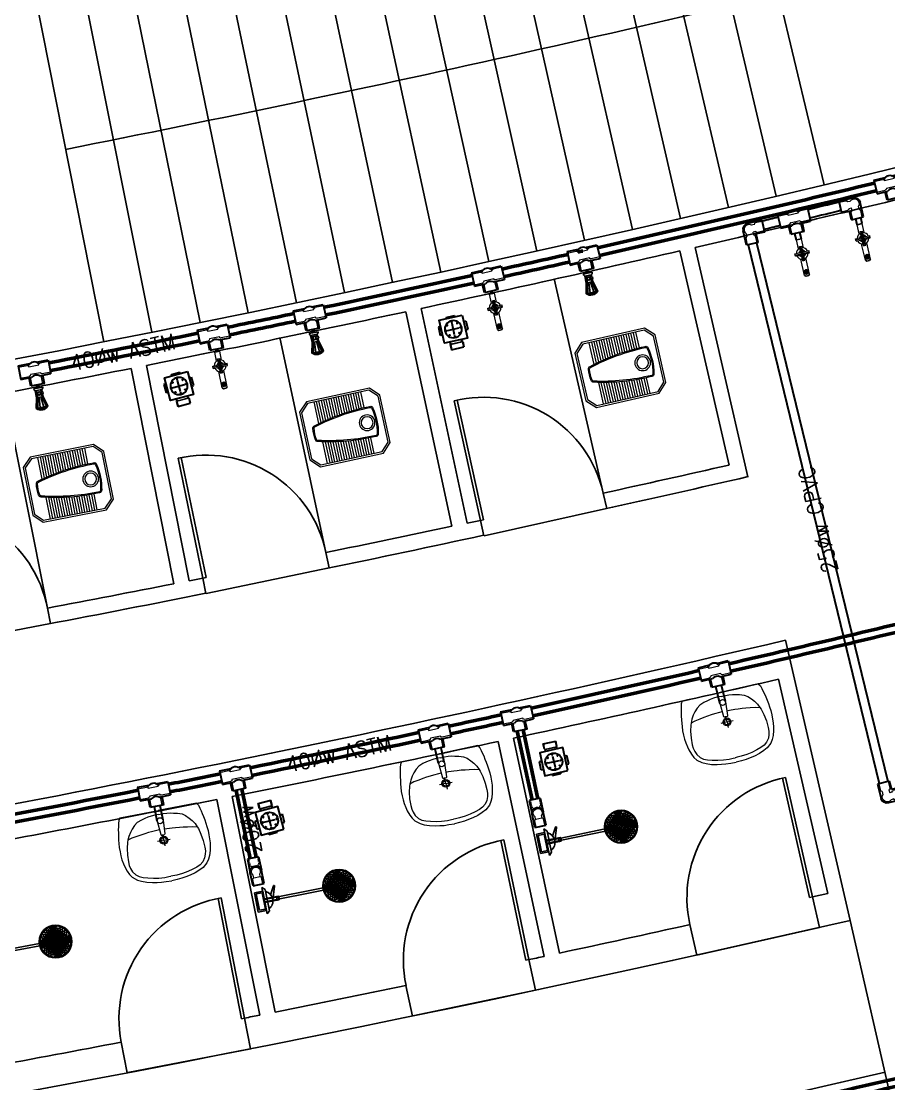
# Model space of a CAD drawing. Header units: metres. Extents: x 159409 to 239023, y 50504 to 95165.
# Drawn here: x 178091 to 178643, y 78601 to 79278 of the extents above; entities that cross this region are included whole.
import ezdxf

# ---------------------------------------------------------------- set-up
doc = ezdxf.new("R2010")
doc.units = ezdxf.units.M
doc.header["$MEASUREMENT"] = 0
doc.linetypes.add('CONTINU', pattern=[0])
doc.linetypes.add('DASHED', pattern=[0.1875, 0.125, -0.0625])
for name, color, linetype, lineweight in [('cad-block.com', 7, 'Continuous', 5), ('RJ- ANGLEValve', 1, 'Continuous', 25), ('RJ- D - TEXT', 7, 'Continuous', 20), ('RJ- DRA- FLOOR TRAP', 8, 'Continuous', 30), ('RJ- DRA-WASTE PIPE', 130, 'Continuous', 30), ('RJ- WS - SOLAR HW', 232, 'Continuous', 30), ('RJ- WS- COLD WATER', 152, 'Continuous', 30), ('RJ- WS- HOT WATER', 12, 'Continuous', 30), ('WS SLD RSHR', 121, 'Continuous', 25)]:
    doc.layers.add(name, color=color, linetype=linetype, lineweight=lineweight)
doc.styles.add('RJ', font='romans.shx')

# ---------------------------------------------------------------- blocks, each defined once
blk = doc.blocks.new('TRTH')
at = {"color": 42, "ltscale": 8}
for p, q in [((-589.8393, -68.7593), (-589.8393, -67.9795)), ((-589.8193, -68.7593), (-589.8193, -67.9793)), ((-589.8393, -68.7593), (-589.8193, -68.7593)), ((-589.8393, -68.8593), (-589.0393, -68.8593))]:
    blk.add_line(p, q, dxfattribs=at)
blk.add_arc((-589.8193, -68.7593), 0.78, 0, 91.46928, dxfattribs=at)
blk = doc.blocks.new('A$C48064110')
at = {"lineweight": 5}
for p, q in [((0, 0.467), (0.057, 0.524)), ((0.012, 0.462), (0.062, 0.512)), ((0.057, 0.524), (0.367, 0.524)), ((0.062, 0.512), (0.362, 0.512)), ((0.362, 0.512), (0.412, 0.462)), ((0.367, 0.524), (0.424, 0.467)), ((0, 0.057), (0, 0.467)), ((0.012, 0.062), (0.012, 0.462)), ((0.114, 0.4081), (0.012, 0.4081)), ((0.31, 0.4081), (0.412, 0.4081)), ((0.412, 0.462), (0.412, 0.062)), ((0.424, 0.467), (0.424, 0.057)), ((0.1143, 0.3921), (0.012, 0.3921)), ((0.1148, 0.3761), (0.012, 0.3761)), ((0.1155, 0.3601), (0.012, 0.3601)), ((0.1163, 0.3441), (0.012, 0.3441)), ((0.3077, 0.3441), (0.412, 0.3441)), ((0.3085, 0.3601), (0.412, 0.3601)), ((0.3092, 0.3761), (0.412, 0.3761)), ((0.3097, 0.3921), (0.412, 0.3921)), ((0.1174, 0.3281), (0.012, 0.3281)), ((0.1186, 0.3121), (0.012, 0.3121)), ((0.1201, 0.2961), (0.012, 0.2961)), ((0.1217, 0.2801), (0.012, 0.2801)), ((0.3023, 0.2801), (0.412, 0.2801)), ((0.3039, 0.2961), (0.412, 0.2961)), ((0.3054, 0.3121), (0.412, 0.3121)), ((0.3066, 0.3281), (0.412, 0.3281)), ((0.1236, 0.2641), (0.012, 0.2641)), ((0.1256, 0.2481), (0.012, 0.2481)), ((0.1278, 0.2321), (0.012, 0.2321)), ((0.1302, 0.2161), (0.012, 0.2161)), ((0.2938, 0.2161), (0.412, 0.2161)), ((0.2962, 0.2321), (0.412, 0.2321)), ((0.2984, 0.2481), (0.412, 0.2481)), ((0.3004, 0.2641), (0.412, 0.2641)), ((0.1329, 0.2001), (0.012, 0.2001)), ((0.1357, 0.1841), (0.012, 0.1841)), ((0.1387, 0.1681), (0.012, 0.1681)), ((0.1419, 0.1521), (0.012, 0.1521)), ((0.1454, 0.1361), (0.012, 0.1361)), ((0.2786, 0.1361), (0.412, 0.1361)), ((0.2821, 0.1521), (0.412, 0.1521)), ((0.2853, 0.1681), (0.412, 0.1681)), ((0.2883, 0.1841), (0.412, 0.1841)), ((0.2911, 0.2001), (0.412, 0.2001)), ((0.149, 0.1201), (0.012, 0.1201)), ((0.1529, 0.1041), (0.012, 0.1041)), ((0.2711, 0.1041), (0.412, 0.1041)), ((0.275, 0.1201), (0.412, 0.1201)), ((0.057, 0), (0, 0.057)), ((0.062, 0.012), (0.012, 0.062)), ((0.367, 0), (0.057, 0)), ((0.362, 0.012), (0.062, 0.012)), ((0.412, 0.062), (0.362, 0.012)), ((0.424, 0.057), (0.367, 0))]:
    blk.add_line(p, q, dxfattribs=at)
for radius in [0.05, 0.038]:
    blk.add_circle((0.212, 0.407), radius, dxfattribs=at)
for centre, radius, start, end in [((1.4487, 0.4241), 1.3348, 179.09576, 195.15427), ((0.129, 0.447), 0.015, 90, 187.12502), ((1.4487, 0.4241), 1.3278, 179.07126, 195.17877), ((0.129, 0.447), 0.008, 85.29384, 190.10273), ((0.212, 0.0904), 0.3808, 77.40909, 102.59091), ((0.212, 0.0904), 0.3738, 77.27249, 102.72751), ((-1.0247, 0.4241), 1.3278, 344.82123, 0.92874), ((-1.0247, 0.4241), 1.3348, 344.84573, 0.90424), ((0.295, 0.447), 0.008, 349.89727, 94.70616), ((0.295, 0.447), 0.015, 352.87498, 90), ((0.1752, 0.077), 0.015, 187.12502, 270), ((0.1752, 0.077), 0.008, 184.14731, 273.21794), ((0.212, 0.3047), 0.2384, 261.24025, 278.75975), ((0.2488, 0.077), 0.008, 266.78206, 355.85269), ((0.2488, 0.077), 0.015, 270, 352.87498), ((0.212, 0.3047), 0.2454, 261.38596, 278.61404)]:
    blk.add_arc(centre, radius, start, end, dxfattribs=at)
blk = doc.blocks.new('Floor trap-3')
at = {"layer": 'RJ- DRA- FLOOR TRAP', "color": 8, "lineweight": 0}
for p, q in [((-3.75, 9.09), (-3.75, 12.5)), ((-3.75, 9.09), (3.75, 9.09)), ((-3.75, 9.09), (-3.41, 8.75)), ((-3.41, 8.75), (3.41, 8.75)), ((-3.41, 8.75), (-3.41, 7.5)), ((3.75, 9.09), (3.41, 8.75)), ((3.41, 8.75), (3.41, 7.5)), ((3.75, 9.09), (3.75, 12.5)), ((-7.5, 1.83), (-9, 1.83)), ((7.5, 1.83), (9, 1.83)), ((-7.5, -3.17), (-9, -3.17)), ((7.5, -3.17), (9, -3.17)), ((-2.5, -7.5), (-2.5, -8.32)), ((2.5, -7.5), (2.5, -8.32))]:
    blk.add_line(p, q, dxfattribs=at)
at = {"layer": 'RJ- DRA- FLOOR TRAP', "color": 11, "lineweight": 30}
for p, q in [((-3.64, 0), (3.64, 0)), ((0, 3.64), (0, -3.64))]:
    blk.add_line(p, q, dxfattribs=at)
at = {"layer": 'RJ- DRA- FLOOR TRAP', "color": 126, "lineweight": 30}
blk.add_lwpolyline([(7.5, -7.5), (7.5, 7.5), (-7.5, 7.5), (-7.5, -7.5)], close=True, dxfattribs=at)
blk.add_circle((0, 0), 5.5, dxfattribs=at)
at = {"layer": 'RJ- DRA- FLOOR TRAP', "lineweight": 30, "extrusion": (0, 0, -1)}
for centre, major_axis, start_param, end_param in [((-4.55, 0), (-0.165, 0.165), 3.141593, 9.424778), ((-3.22, 3.22), (0.165, 0.165), 4.712389, 10.995574), ((0, 4.55), (-0.165, 0.165), 3.141593, 9.424778), ((3.22, 3.22), (-0.165, 0.165), 3.141593, 9.424778), ((4.55, 0), (0.165, 0.165), 4.712389, 10.995574)]:
    blk.add_ellipse(centre, major_axis=major_axis, ratio=1, start_param=start_param, end_param=end_param, dxfattribs=at)
at = {"layer": 'RJ- DRA- FLOOR TRAP', "lineweight": 30}
for centre, major_axis, start_param, end_param in [((-3.22, -3.22), (0.165, -0.165), 4.712389, 10.995574), ((0, -4.55), (-0.165, -0.165), 3.141593, 9.424778), ((3.22, -3.22), (-0.165, -0.165), 3.141593, 9.424778)]:
    blk.add_ellipse(centre, major_axis=major_axis, ratio=1, start_param=start_param, end_param=end_param, dxfattribs=at)
at = {"layer": 'RJ- DRA-WASTE PIPE', "lineweight": 30}
for p, q in [((-4.09, 9.09), (-4.09, 12.5)), ((-4.09, 12.5), (4.09, 12.5)), ((-4.09, 9.09), (-3.75, 8.75)), ((-3.75, 8.75), (-3.75, 7.5)), ((4.09, 9.09), (3.75, 8.75)), ((3.75, 8.75), (3.75, 7.5)), ((4.09, 9.09), (4.09, 12.5)), ((-7.5, 2.05), (-9, 2.05)), ((-9, -3.4), (-9, 2.05)), ((7.5, 2.05), (9, 2.05)), ((9, -3.4), (9, 2.05)), ((-7.5, -3.4), (-9, -3.4)), ((7.5, -3.4), (9, -3.4)), ((-2.73, -7.5), (-2.73, -8.32)), ((-2.73, -8.32), (2.73, -8.32)), ((2.73, -7.5), (2.73, -8.32))]:
    blk.add_line(p, q, dxfattribs=at)
blk = doc.blocks.new('$@$_rakovina4')
at = {"lineweight": 13}
for p, q in [((-274.3, -56.2), (-279, -77)), ((-268.5, -36.5), (-274.3, -56.2)), ((-258, -20), (-268.5, -36.5)), ((-258, -20), (0, -20)), ((258, -20), (0, -20)), ((258, -20), (268.5, -36.5)), ((268.5, -36.5), (274.3, -56.2)), ((274.3, -56.2), (279, -77)), ((-290.9, -139.4), (-294.6, -163.4)), ((-286.9, -116.6), (-290.9, -139.4)), ((-283.5, -95), (-286.9, -116.6)), ((-279, -77), (-283.5, -95)), ((-19.7, -89), (-13.7, -180.2)), ((19.7, -89), (13.7, -180.2)), ((279, -77), (283.5, -95)), ((283.5, -95), (286.9, -116.6)), ((286.9, -116.6), (290.9, -139.4)), ((290.9, -139.4), (294.6, -163.4)), ((-297, -184.9), (-300, -211.9)), ((-294.6, -163.4), (-297, -184.9)), ((-13.7, -180.2), (-11.9, -183.6)), ((-11.9, -183.6), (-9, -185.2)), ((-9, -185.2), (-2.9, -187.3)), ((-2.9, -187.3), (0, -187.3)), ((0, -220.9), (0, -182.3)), ((2.9, -187.3), (0, -187.3)), ((9, -185.2), (2.9, -187.3)), ((11.9, -183.6), (9, -185.2)), ((13.7, -180.2), (11.9, -183.6)), ((294.6, -163.4), (297, -184.9)), ((297, -184.9), (300, -211.9)), ((-300, -211.9), (-300, -241.9)), ((-300, -241.9), (-299, -269.2)), ((-299, -269.2), (-297, -295.6)), ((0, -220.9), (-43, -220.9)), ((0, -220.9), (0, -259.5)), ((0, -220.9), (43, -220.9)), ((299, -269.2), (297, -295.6)), ((300, -241.9), (299, -269.2)), ((300, -211.9), (300, -241.9)), ((-297, -295.6), (-292.5, -322.9)), ((-292.5, -322.9), (-288, -345.3)), ((-288, -345.3), (-277.5, -376.8)), ((288, -345.3), (277.5, -376.8)), ((292.5, -322.9), (288, -345.3)), ((297, -295.6), (292.5, -322.9)), ((-277.5, -376.8), (-267, -400.8)), ((-267, -400.8), (-252, -422.6)), ((267, -400.8), (252, -422.6)), ((277.5, -376.8), (267, -400.8)), ((-252, -422.6), (-222.1, -446.9)), ((-222.1, -446.9), (-196.5, -459.3)), ((-196.5, -459.3), (-163.5, -472.8)), ((-163.5, -472.8), (-127, -481.3)), ((-127, -481.3), (-97.5, -486.3)), ((-97.5, -486.3), (-69, -490.8)), ((-69, -490.8), (-36.1, -492.9)), ((69, -490.8), (36.1, -492.9)), ((97.5, -486.3), (69, -490.8)), ((127, -481.3), (97.5, -486.3)), ((163.5, -472.8), (127, -481.3)), ((196.5, -459.3), (163.5, -472.8)), ((222.1, -446.9), (196.5, -459.3)), ((252, -422.6), (222.1, -446.9)), ((-36.1, -492.9), (0, -495.3)), ((36.1, -492.9), (0, -495.3))]:
    blk.add_line(p, q, dxfattribs=at)
at = {"lineweight": 5}
for p, q in [((-121.5, -62), (-151.5, -72.5)), ((-96, -56), (-121.5, -62)), ((-76.5, -51.5), (-96, -56)), ((-52.5, -48.5), (-76.5, -51.5)), ((-28.5, -47), (-52.5, -48.5)), ((0, -47), (-28.5, -47)), ((0, -47), (28.5, -47)), ((28.5, -47), (52.5, -48.5)), ((52.5, -48.5), (76.5, -51.5)), ((76.5, -51.5), (96, -56)), ((96, -56), (121.5, -62)), ((121.5, -62), (151.5, -72.5)), ((-208.5, -127.9), (-223.5, -151.9)), ((-192, -108.5), (-208.5, -127.9)), ((-172.5, -87.5), (-192, -108.5)), ((-151.5, -72.5), (-172.5, -87.5)), ((151.5, -72.5), (172.5, -87.5)), ((172.5, -87.5), (192, -108.5)), ((192, -108.5), (208.5, -127.9)), ((208.5, -127.9), (223.5, -151.9)), ((-239.2, -188.5), (-249, -227.6)), ((-233.9, -176.1), (-239.2, -188.5)), ((-223.5, -151.9), (-233.9, -176.1)), ((-205.5, -168.4), (-233.9, -176.1)), ((-233.9, -176.1), (-233.9, -176.1)), ((-171, -162.4), (-205.5, -168.4)), ((-143, -158.4), (-171, -162.4)), ((-117, -154.9), (-143, -158.4)), ((-91, -152.2), (-117, -154.9)), ((-69, -150.4), (-91, -152.2)), ((-33.7, -148.3), (-69, -150.4)), ((-15.9, -147.9), (-33.7, -148.3)), ((15.9, -147.9), (33.7, -148.3)), ((33.7, -148.3), (69, -150.4)), ((69, -150.4), (91, -152.2)), ((91, -152.2), (117, -154.9)), ((117, -154.9), (143, -158.4)), ((143, -158.4), (171, -162.4)), ((171, -162.4), (205.5, -168.4)), ((205.5, -168.4), (233.9, -176.1)), ((223.5, -151.9), (233.9, -176.1)), ((233.9, -176.1), (239.2, -188.5)), ((233.9, -176.1), (233.9, -176.1)), ((239.2, -188.5), (249, -227.6)), ((-256.1, -272.5), (-258, -316.9)), ((-249, -227.6), (-256.1, -272.5)), ((249, -227.6), (256.1, -272.5)), ((256.1, -272.5), (258, -316.9)), ((-258, -316.9), (-256.5, -340.9)), ((-256.5, -340.9), (-252, -363.3)), ((256.5, -340.9), (252, -363.3)), ((258, -316.9), (256.5, -340.9)), ((-252, -363.3), (-243, -387.3)), ((-243, -387.3), (-226.1, -410.4)), ((-226.1, -410.4), (-205.5, -426.3)), ((226.1, -410.4), (205.5, -426.3)), ((243, -387.3), (226.1, -410.4)), ((252, -363.3), (243, -387.3)), ((-205.5, -426.3), (-181.5, -436.8)), ((-181.5, -436.8), (-151.5, -445.8)), ((-151.5, -445.8), (-115.5, -454.8)), ((-115.5, -454.8), (-79.5, -460.8)), ((-79.5, -460.8), (-40.5, -463.8)), ((-40.5, -463.8), (-13.5, -463.8)), ((-13.5, -463.8), (0, -463.8)), ((13.5, -463.8), (0, -463.8)), ((40.5, -463.8), (13.5, -463.8)), ((79.5, -460.8), (40.5, -463.8)), ((115.5, -454.8), (79.5, -460.8)), ((151.5, -445.8), (115.5, -454.8)), ((181.5, -436.8), (151.5, -445.8)), ((205.5, -426.3), (181.5, -436.8))]:
    blk.add_line(p, q, dxfattribs=at)
at = {"lineweight": 13}
blk.add_circle((0, -89), 19.7, dxfattribs=at)
at = {"lineweight": 5}
for radius in [26.2, 18.7]:
    blk.add_circle((0, -220.9), radius, dxfattribs=at)
blk = doc.blocks.new('A$C12DB153C')
at = {"linetype": 'Continuous', "ltscale": 10}
for p, q in [((1.26, 2.08), (-1.26, 2.08)), ((-1.26, 2.08), (-1.26, 0.53)), ((1.26, 2.08), (1.26, 0.53)), ((-2.78, 0.53), (-0.73, 0.53)), ((-2.78, -1.99), (-2.78, 0.53)), ((0.73, 0.53), (2.8, 0.53)), ((2.8, -1.99), (2.8, 0.53)), ((-2.78, -1.99), (-0.62, -1.99)), ((0.62, -1.99), (2.8, -1.99))]:
    blk.add_line(p, q, dxfattribs=at)
at = {"color": 8, "linetype": 'Continuous', "lineweight": 0}
for p, q in [((-1, 2.08), (-1, 0.53)), ((1, 2.08), (1, 0.53)), ((-2.78, 0.26), (-1.19, 0.26)), ((0.93, 0), (-0.9, 0)), ((2.8, 0.26), (1.22, 0.26)), ((-2.78, -1.73), (-1.19, -1.73)), ((-0.9, -1.47), (0.93, -1.47)), ((2.8, -1.73), (1.22, -1.73))]:
    blk.add_line(p, q, dxfattribs=at)
for centre, start, end in [((-1.19, -0.03), 5.7392, 90), ((1.22, -0.03), 90, 174.2608), ((-1.19, -1.44), 270, 354.2608), ((1.22, -1.44), 185.7392, 270)]:
    blk.add_arc(centre, 0.293, start, end, dxfattribs=at)
at = {"linetype": 'Continuous', "ltscale": 10, "extrusion": (0, 0, -1)}
for centre, start_param, end_param in [((0, 1.55), 3.309118, 4.544863), ((0, -0.9), 2.9928, 4.847677)]:
    blk.add_ellipse(centre, major_axis=(-0.891, 0.891), ratio=1, start_param=start_param, end_param=end_param, dxfattribs=at)
blk = doc.blocks.new('A$C3F2B028C')
at = {"color": 34, "linetype": 'Continuous'}
for points in [[(0, -8), (0, 8)], [(8.1, 5.6), (3.9, 5.6), (3.9, -6.1), (16.2, -6.1), (16.2, 5.6), (11, 5.6)], [(8.1, 3.7), (3.9, 3.7)], [(8.1, 2.5), (8.1, 6.8), (11, 6.8), (11, 2.5)], [(34.5, 7.7), (16.2, 3.7), (11, 3.7)], [(34.5, 3.5), (16.2, 1.7)], [(34.5, -7.7), (16.2, -3.7), (3.9, -3.7)], [(34.5, -3.5), (16.2, -1.7)]]:
    blk.add_lwpolyline(points, dxfattribs=at)
for points in [[(3.9, 5.6, 0.303122), (0, 8)], [(34.5, -10.3, 0.446482), (34.5, 10.3)], [(34.5, -8, 0.372706), (34.5, 8)], [(34.5, -3.4, 0.176556), (34.5, 3.4)], [(0, -8, 0.170448), (3.9, -6.1)]]:
    blk.add_lwpolyline(points, format="xyb", dxfattribs=at)
blk.add_lwpolyline([(34.5, -10.3), (34.5, 10.3), (16.2, 5.7), (16.2, -6.1)], close=True, dxfattribs=at)
for radius in [3.07, 2.68]:
    blk.add_circle((9.5, -0.3), radius, dxfattribs=at)
blk = doc.blocks.new('11')
at = {"layer": 'cad-block.com', "color": 193, "linetype": 'CONTINU'}
for points in [[(2881.4, 12621.8, 0.299875), (2858.2, 12598.7)], [(2916.6, 12598.7, 0.299858), (2893.4, 12621.8)], [(2858.2, 12586.7, 0.299878), (2881.4, 12563.5)], [(2881.4, 12608.6, 0.21619), (2871.4, 12598.7)], [(2871.4, 12586.7, 0.216195), (2881.4, 12576.7)], [(2881.4, 12603.4, 0.138814), (2876.7, 12598.7)], [(2876.7, 12586.7, 0.138819), (2881.4, 12581.9)], [(2881.4, 12603, 0.131669), (2877, 12598.7)], [(2877, 12586.7, 0.131679), (2881.4, 12582.3)], [(2879.4, 12598.7, 0.414466), (2881.4, 12600.7)], [(2881.4, 12584.7, 0.414465), (2879.4, 12586.7)], [(2903.4, 12598.7, 0.216158), (2893.4, 12608.6)], [(2898.1, 12598.7, 0.13877), (2893.4, 12603.4)], [(2897.8, 12598.7, 0.131627), (2893.4, 12603)], [(2893.4, 12600.7, 0.41557), (2895.4, 12598.7)], [(2895.4, 12586.7, 0.414476), (2893.4, 12584.7)], [(2893.4, 12582.3, 0.131637), (2897.8, 12586.7)], [(2893.4, 12581.9, 0.138776), (2898.1, 12586.7)], [(2893.4, 12576.7, 0.216162), (2903.4, 12586.7)], [(2893.4, 12563.5, 0.299861), (2916.6, 12586.7)]]:
    blk.add_lwpolyline(points, format="xyb", dxfattribs=at)
for points in [[(2881.4, 12600.7), (2881.4, 12629.7)], [(2881.4, 12629.7), (2893.4, 12629.7)], [(2887.4, 12555.7), (2887.4, 12629.7)], [(2893.4, 12600.7), (2893.4, 12629.7)], [(2850.4, 12586.7), (2850.4, 12598.7)], [(2850.4, 12598.7), (2879.4, 12598.7)], [(2850.4, 12592.7), (2924.4, 12592.7)], [(2850.4, 12586.7), (2879.4, 12586.7)], [(2879.4, 12598.7), (2887.4, 12592.7)], [(2887.4, 12592.7), (2879.4, 12586.7)], [(2881.4, 12584.7), (2893.4, 12600.7)], [(2881.4, 12600.7), (2887.4, 12592.7)], [(2881.4, 12555.7), (2881.4, 12584.7)], [(2887.4, 12592.7), (2895.4, 12598.7)], [(2895.4, 12586.7), (2887.4, 12592.7)], [(2887.4, 12592.7), (2893.4, 12584.7)], [(2893.4, 12555.7), (2893.4, 12584.7)], [(2895.4, 12598.7), (2924.4, 12598.7)], [(2895.4, 12586.7), (2924.4, 12586.7)], [(2924.4, 12586.7), (2924.4, 12598.7)], [(2881.4, 12555.7), (2893.4, 12555.7)]]:
    blk.add_lwpolyline(points, dxfattribs=at)
blk = doc.blocks.new('A$C09B008CF')
at = {"ltscale": 10}
h = blk.add_hatch(dxfattribs=at)
h.set_pattern_fill('ANSI31', color=193)
h.set_pattern_definition([(45, (-199988.31619, -111860.95241), (-0.08838834765, 0.08838834765), [])])
edge = h.paths.add_edge_path()
edge.add_arc((9.3, 5.3), 1.57, 0, 360)
at = {"color": 193, "ltscale": 10}
for p, q in [((12.5, 47.9), (6, 47.9)), ((6, 1.5), (7.5, 0)), ((7.5, 0), (11, 0)), ((12.5, 1.5), (11, 0))]:
    blk.add_line(p, q, dxfattribs=at)
for radius in [2.74, 1.57]:
    blk.add_circle((9.3, 5.3), radius, dxfattribs=at)
at = {"layer": 'cad-block.com', "color": 193, "linetype": 'CONTINU'}
for points in [[(6, 36.1), (6, 47.9)], [(12.5, 36.1), (12.5, 47.9)], [(6, 1.5), (6, 22.8)], [(12.5, 1.5), (12.5, 22.8)]]:
    blk.add_lwpolyline(points, dxfattribs=at)
at = {"layer": 'cad-block.com', "color": 193, "linetype": 'CONTINU', "xscale": 0.25, "yscale": 0.25, "zscale": 0.25}
blk.add_blockref('11', (-712.6, -3118.7), dxfattribs=at)
blk = doc.blocks.new('A$C4421056C')
at = {"layer": 'WS SLD RSHR', "color": 63}
for p, q in [((46.44, 11.76), (55.57, 22.55)), ((66.36, 13.42), (55.57, 22.55)), ((8.07, 9.77), (17.04, 10.51)), ((46.13, 12.49), (8.11, 9.31)), ((46.25, 10.99), (8.23, 7.82)), ((17.24, 8.11), (8.27, 7.37)), ((16.06, 9.22), (15.99, 10.16)), ((16.14, 8.29), (16.06, 9.22)), ((17.36, 10.28), (17.44, 9.34)), ((17.44, 9.34), (17.52, 8.4)), ((46.58, 10.08), (46.3, 13.44)), ((46.44, 11.76), (57.23, 2.63)), ((66.36, 13.42), (57.23, 2.63))]:
    blk.add_line(p, q, dxfattribs=at)
at = {"layer": 'WS SLD RSHR', "color": 8}
for p, q in [((2.28, 14.42), (7.65, 14.86)), ((3.33, 1.82), (2.28, 14.42)), ((3.36, 13.5), (7.16, 13.82)), ((7.16, 13.82), (8.05, 3.22)), ((7.65, 14.86), (8.7, 2.27)), ((4.24, 2.9), (3.36, 13.5)), ((8.7, 2.27), (3.33, 1.82)), ((8.05, 3.22), (4.24, 2.9))]:
    blk.add_line(p, q, dxfattribs=at)
at = {"layer": 'WS SLD RSHR', "color": 3}
for p, q in [((9.31, 15.57), (7.46, 17.13)), ((7.46, 17.13), (8.89, 0)), ((10.45, 1.84), (9.31, 15.57)), ((12.4, 11.96), (14.82, 17.36)), ((13.46, 8.4), (15.58, 17.02)), ((10.45, 1.84), (8.89, 0))]:
    blk.add_line(p, q, dxfattribs=at)
at = {"layer": 'WS SLD RSHR', "color": 63}
for centre, radius in [((56.4, 12.59), 10.45), ((56.4, 12.59), 10), ((16.79, 9.28), 0.793), ((16.79, 9.28), 0.693)]:
    blk.add_circle(centre, radius, dxfattribs=at)
at = {"layer": 'WS SLD RSHR', "color": 117}
for centre in [(51.32, 20.22), (52.64, 20.16), (53.7, 21.41), (54.55, 20.65), (55.67, 21.33), (55.77, 20.16), (56.9, 20.85), (57.61, 21.74), (58.86, 20.68), (60.15, 20.96), (47.34, 13.9), (48.08, 16.4), (48.4, 15.15), (49.16, 17.67), (49.21, 13.73), (49.46, 16.4), (50.24, 18.95), (50.24, 15.59), (50.33, 14.42), (50.43, 13.25), (50.52, 17.66), (51.36, 16.26), (51.46, 15.09), (51.56, 13.93), (51.58, 18.91), (52.39, 18.12), (52.49, 16.95), (52.59, 15.78), (52.68, 14.61), (52.78, 13.44), (53.52, 18.8), (53.62, 17.63), (53.71, 16.46), (53.81, 15.29), (53.91, 14.12), (54.64, 19.49), (54.74, 18.32), (54.84, 17.15), (54.94, 15.98), (55.03, 14.81), (55.13, 13.64), (55.87, 18.99), (55.97, 17.82), (56.06, 16.66), (56.16, 15.49), (56.26, 14.32), (56.99, 19.68), (57.09, 18.51), (57.19, 17.34), (57.29, 16.17), (57.38, 15.01), (57.48, 13.84), (58.22, 19.19), (58.32, 18.02), (58.41, 16.85), (58.51, 15.68), (58.61, 14.51), (58.71, 13.34), (59.44, 18.71), (59.54, 17.54), (59.64, 16.37), (59.73, 15.2), (59.83, 14.03), (60.11, 19.62), (60.76, 17.05), (60.86, 15.88), (60.96, 14.71), (61.06, 13.54), (61.36, 18.56), (61.43, 19.88), (61.99, 16.57), (62.08, 15.4), (62.18, 14.23), (62.61, 17.5), (62.7, 18.8), (63.31, 14.91), (63.41, 13.74), (63.87, 16.44), (63.98, 17.72), (64.53, 14.42), (64.63, 13.26), (65.12, 15.38), (65.62, 13.34), (47.19, 11.8), (47.69, 9.8), (48.08, 13.05), (48.18, 11.88), (48.28, 10.71), (48.83, 7.46), (48.94, 8.74), (49.31, 12.56), (49.4, 11.39), (49.5, 10.22), (50.19, 7.68), (50.53, 12.08), (50.63, 10.91), (50.72, 9.74), (50.82, 8.57), (51.44, 6.62), (51.66, 12.76), (51.75, 11.59), (51.85, 10.42), (51.95, 9.25), (52.05, 8.08), (52.88, 12.28), (52.98, 11.11), (53.07, 9.94), (53.17, 8.77), (53.27, 7.6), (54.01, 12.95), (54.1, 11.78), (54.2, 10.61), (54.3, 9.45), (54.4, 8.28), (54.49, 7.11), (55.23, 12.47), (55.33, 11.3), (55.42, 10.13), (55.52, 8.96), (55.62, 7.8), (55.72, 6.63), (56.36, 13.15), (56.45, 11.98), (56.55, 10.81), (56.65, 9.64), (56.75, 8.47), (56.84, 7.3), (57.58, 12.67), (57.68, 11.5), (57.77, 10.33), (57.87, 9.16), (57.97, 7.99), (58.07, 6.82), (58.8, 12.18), (58.9, 11.01), (59, 9.84), (59.1, 8.67), (59.19, 7.5), (59.93, 12.86), (60.03, 11.69), (60.12, 10.53), (60.22, 9.36), (60.32, 8.19), (60.42, 7.02), (61.15, 12.37), (61.25, 11.2), (61.35, 10.03), (61.45, 8.86), (62.28, 13.06), (62.28, 7.52), (62.38, 11.89), (62.47, 10.72), (62.57, 9.55), (63.34, 8.78), (63.5, 12.57), (63.6, 11.4), (63.64, 7.51), (64.4, 10.03), (64.73, 12.09), (64.72, 8.78), (65.46, 11.28), (50.1, 6.38), (51.38, 5.3), (52.65, 4.22), (52.69, 5.56), (53.37, 6.43), (53.94, 4.5), (54.59, 5.94), (55.2, 3.44), (55.81, 5.46), (55.91, 4.29), (56.94, 6.13), (57.04, 4.97), (57.14, 3.8), (58.16, 5.65), (58.26, 4.48), (59.11, 3.77), (59.29, 6.33), (60.17, 5.02), (61.23, 6.27), (61.49, 4.96), (62.57, 6.23)]:
    blk.add_circle(centre, 0.334, dxfattribs=at)
at = {"layer": 'WS SLD RSHR', "color": 3}
for centre, radius, start, end in [((7.22, 8.49), 6.24, 300.1215, 69.41652), ((15.26, 17.1), 0.515, 80.55277, 149.66411), ((15.09, 17.17), 0.515, 343.6511, 59.54135)]:
    blk.add_arc(centre, radius, start, end, dxfattribs=at)
at = {"layer": 'WS SLD RSHR', "color": 63}
for centre, start, end in [((16.23, 10.2), 82.23177, 189.57181), ((16.39, 8.29), 179.96621, 287.30625), ((17.11, 10.28), 359.96621, 107.30625), ((17.27, 8.36), 262.23177, 9.57181)]:
    blk.add_arc(centre, 0.248, start, end, dxfattribs=at)
blk = doc.blocks.new('806-010DN')
at = {"color": 0, "linetype": 'Continuous'}
for p, q in [((51, 21.5), (0, 21.5)), ((51, 21.5), (51, -21.5)), ((51, -21.5), (0, -21.5))]:
    blk.add_line(p, q, dxfattribs=at)
at = {"color": 8, "linetype": 'Continuous', "lineweight": 5}
for p, q in [((21.5, 12.5), (11.5, 12.5)), ((21.5, 12), (21.5, -12)), ((51, 17), (26.5, 17)), ((21.5, -12.5), (11.5, -12.5)), ((51, -17), (26.5, -17))]:
    blk.add_line(p, q, dxfattribs=at)
at = {"color": 0, "linetype": 'Continuous'}
blk.add_arc((0, 0), 21.5, 90, 270, dxfattribs=at)
at = {"color": 8, "linetype": 'Continuous', "lineweight": 5}
for centre, radius, start, end in [((0, 0), 17, 47.3321, 312.6679), ((26.5, 12), 5, 90, 180), ((26.5, -12), 5, 180, 270)]:
    blk.add_arc(centre, radius, start, end, dxfattribs=at)
blk = doc.blocks.new('A$C0D3E5CE7')
at = {"color": 8, "linetype": 'Continuous', "lineweight": 5}
for p, q in [((12.01, 15.22, 0.42), (7.75, 14.19, 0.42)), ((7.07, 13.19, 0.42), (5.33, 12.77, 0.42)), ((8.13, 8.84, 0.42), (6.56, 8.46, 0.42)), ((13.45, 9.3, 0.42), (9.18, 8.27, 0.42))]:
    blk.add_line(p, q, dxfattribs=at)
for centre, radius, start, end in [((7.96, 13.32, 0.42), 0.896, 103.6563, 193.6563), ((3.85, 10.11, 0.42), 3.05, 60.98838, 236.32423), ((8.97, 9.14, 0.42), 0.896, 193.6563, 283.6563)]:
    blk.add_arc(centre, radius, start, end, dxfattribs=at)
at = {"layer": 'RJ- WS - SOLAR HW', "color": 8, "linetype": 'Continuous', "lineweight": 5}
for p, q in [((2.66, 5.51, 0.42), (2.16, 7.57, 0.42)), ((7.02, 6.57, 0.42), (6.56, 8.46, 0.42)), ((3.13, 0.19, 0.42), (2.09, 4.46, 0.42)), ((9.05, 1.63, 0.42), (8.01, 5.89, 0.42))]:
    blk.add_line(p, q, dxfattribs=at)
for centre, start, end in [((2.96, 4.67, 0.42), 109.39547, 193.6563), ((7.14, 5.68, 0.42), 13.6563, 97.91713)]:
    blk.add_arc(centre, 0.896, start, end, dxfattribs=at)
at = {"layer": 'RJ- WS- HOT WATER', "linetype": 'Continuous', "lineweight": 30, "ltscale": 10}
for p, q in [((11.82, 16.01, 0.42), (2.94, 13.85, 0.42)), ((11.82, 16.01, 0.42), (13.64, 8.52, 0.42)), ((2.34, 0, 0.42), (0.11, 9.2, 0.42)), ((13.64, 8.52, 0.42), (8.5, 7.27, 0.42)), ((9.83, 1.82, 0.42), (8.5, 7.27, 0.42)), ((9.83, 1.82, 0.42), (2.34, 0, 0.42))]:
    blk.add_line(p, q, dxfattribs=at)
blk.add_arc((3.85, 10.11, 0.42), 3.85, 103.6563, 193.6563, dxfattribs=at)
blk = doc.blocks.new('A$C4E20022A')
at = {"color": 8, "linetype": 'Continuous', "lineweight": 0}
for p, q in [((6.81, 12.36, -0.11), (13.05, 13.81, -0.11)), ((19.23, 16.2, -0.11), (13.83, 14.94, -0.11)), ((0.21, 11.77, -0.11), (5.61, 13.03, -0.11)), ((14.21, 8.82, -0.11), (7.97, 7.37, -0.11)), ((16.11, 1.8, -0.11), (14.88, 7.08, -0.11)), ((20.81, 9.41, -0.11), (15.42, 8.15, -0.11)), ((1.79, 4.98, -0.11), (7.19, 6.24, -0.11)), ((9.3, 0.21, -0.11), (8.07, 5.49, -0.11))]:
    blk.add_line(p, q, dxfattribs=at)
at = {"color": 8, "linetype": 'Continuous', "lineweight": 0, "extrusion": (0, 0, -1)}
for centre, major_axis, start_param, end_param in [((14.07, 13.94, -0.11), (0.725, 0.725), 3.798209, 5.268838), ((5.84, 12.03, -0.11), (0.725, 0.725), -1.014348, 0.456281), ((6.96, 7.23, -0.11), (0.725, 0.725), 0.656616, 2.127245), ((15.18, 9.15, -0.11), (-0.725, 0.725), 3.698041, 5.16867)]:
    blk.add_ellipse(centre, major_axis=major_axis, ratio=1, start_param=start_param, end_param=end_param, dxfattribs=at)
at = {"layer": 'RJ- WS- HOT WATER', "linetype": 'Continuous', "lineweight": 30, "ltscale": 10}
for p, q in [((0, 12.67, -0.11), (7.36, 14.38, -0.11)), ((11.58, 15.37, -0.11), (19.02, 17.1, -0.11)), ((19.02, 17.1, -0.11), (21.02, 8.51, -0.11)), ((0, 12.67, -0.11), (2, 4.08, -0.11)), ((13.96, 6.86, -0.11), (21.02, 8.51, -0.11)), ((17.01, 2.01, -0.11), (15.78, 7.29, -0.11)), ((2, 4.08, -0.11), (8.98, 5.71, -0.11)), ((8.4, 0, -0.11), (7.17, 5.28, -0.11)), ((17.01, 2.01, -0.11), (8.4, 0, -0.11))]:
    blk.add_line(p, q, dxfattribs=at)
blk.add_arc((3078.58, -12303.99, -0.11), 12688.5, 104.003269, 104.004556, dxfattribs=at)
for centre, start_param, end_param in [((10.34, 11.13, -0.11), 0.080157, 1.935034), ((12.29, 2.78, -0.11), 0.396475, 1.63222)]:
    blk.add_ellipse(centre, major_axis=(3.12, 3.12), ratio=1, start_param=start_param, end_param=end_param, dxfattribs=at)
blk = doc.blocks.new('A$C460C336C')
at = {"ltscale": 10}
h = blk.add_hatch(dxfattribs=at)
h.set_pattern_fill('ANSI31', color=30, scale=0.5, angle=13.05882)
h.set_pattern_definition([(58.05882179, (-84767.1115, -77078.69321), (-0.05303698014, 0.033065521886), [])])
edge = h.paths.add_edge_path()
edge.add_arc((7.4, 2.78), 0.785, 0, 360)
at = {"color": 30, "ltscale": 10}
for p, q in [((4.19, 23.9, -0.11), (0.99, 23.16, -0.11)), ((6.22, 0.58, -0.11), (7.17, 0, -0.11)), ((7.17, 0, -0.11), (8.84, 0.39, -0.11)), ((9.43, 1.32, -0.11), (8.84, 0.39, -0.11))]:
    blk.add_line(p, q, dxfattribs=at)
for radius in [1.37, 0.785]:
    blk.add_circle((7.4, 2.78, -0.11), radius, dxfattribs=at)
at = {"layer": 'cad-block.com', "color": 30, "linetype": 'CONTINU', "elevation": -0.11}
for points in [[(2.32, 17.42), (0.99, 23.16)], [(5.52, 18.17), (4.19, 23.9)], [(0, 14.23), (3.53, 15.05)], [(0.34, 12.77), (0, 14.23)], [(0.17, 13.5), (9.18, 15.59)], [(0.34, 12.77), (3.87, 13.58)], [(2.9, 18.88), (4.36, 19.22)], [(3.72, 15.35), (2.9, 18.88)], [(3.53, 15.05), (4.68, 14.54)], [(5.72, 10.04), (3.63, 19.05)], [(3.72, 15.35), (4.68, 14.54)], [(4.68, 14.54), (3.87, 13.58)], [(4.17, 13.4), (5.18, 15.69)], [(5.18, 15.69), (4.36, 19.22)], [(4.68, 14.54), (5.48, 15.5)], [(5.82, 14.04), (4.68, 14.54)], [(4.68, 14.54), (5.63, 13.74)], [(5.48, 15.5), (9.01, 16.32)], [(6.45, 10.21), (5.63, 13.74)], [(5.82, 14.04), (9.35, 14.86)], [(9.35, 14.86), (9.01, 16.32)], [(6.22, 0.58), (3.83, 10.91)], [(4.99, 9.87), (4.17, 13.4)], [(4.99, 9.87), (6.45, 10.21)], [(9.43, 1.32), (7.03, 11.66)]]:
    blk.add_lwpolyline(points, dxfattribs=at)
for points in [[(3.12, 17.93, 0.299875), (0.95, 14.45)], [(3.49, 16.31, 0.21619), (2.56, 14.82)], [(3.64, 15.68, 0.138814), (3.2, 14.97)], [(3.65, 15.64, 0.131669), (3.24, 14.98)], [(3.53, 15.05, 0.414466), (3.72, 15.35)], [(4.17, 13.4, 0.414465), (3.87, 13.58)], [(8.06, 16.1, 0.299858), (4.58, 18.26)], [(6.45, 15.72, 0.216158), (4.95, 16.65)], [(5.81, 15.57, 0.13877), (5.1, 16.02)], [(5.77, 15.57, 0.131627), (5.11, 15.98)], [(5.18, 15.69, 0.41557), (5.48, 15.5)], [(5.82, 14.04, 0.414476), (5.63, 13.74)], [(5.7, 13.45, 0.131637), (6.11, 14.1)], [(5.71, 13.4, 0.138776), (6.15, 14.11)], [(5.86, 12.77, 0.216162), (6.79, 14.26)], [(6.23, 11.16, 0.299861), (8.4, 14.63)], [(1.29, 12.99, 0.299878), (4.77, 10.82)], [(2.9, 13.36, 0.216195), (4.4, 12.43)], [(3.54, 13.51, 0.138819), (4.25, 13.06)], [(3.58, 13.52, 0.131679), (4.24, 13.11)]]:
    blk.add_lwpolyline(points, format="xyb", dxfattribs=at)
at = {"layer": 'RJ- WS- HOT WATER', "color": 30, "linetype": 'Continuous', "lineweight": 30, "ltscale": 10}
for p, q in [((2.77, 15.49, -0.11), (2.75, 15.57, -0.11)), ((5.98, 16.23, -0.11), (5.96, 16.31, -0.11))]:
    blk.add_line(p, q, dxfattribs=at)

msp = doc.modelspace()

# ---------------------------------------------------------------- linework, layer by layer
at = {"color": 0, "ltscale": 8}
for p, q in [((178546.549, 79405.54, -3.961), (178601.872, 79173.545, -3.953)), ((178516.696, 79398.462, -3.961), (178571.415, 79166.324, -3.953)), ((178486.825, 79391.462, -3.961), (178540.939, 79159.182, -3.953)), ((178456.935, 79384.54, -3.961), (178510.445, 79152.12, -3.953)), ((178427.027, 79377.695, -3.961), (178479.932, 79145.137, -3.953)), ((178397.101, 79370.928, -3.962), (178449.4, 79138.233, -3.953)), ((178367.157, 79364.239, -3.962), (178418.85, 79131.408, -3.953)), ((178337.194, 79357.627, -3.962), (178388.281, 79124.663, -3.953)), ((178307.213, 79351.093, -3.962), (178357.694, 79117.997, -3.953)), ((178277.213, 79344.637, -3.962), (178327.087, 79111.41, -3.953)), ((178247.195, 79338.259, -3.962), (178296.462, 79104.903, -3.953)), ((178217.159, 79331.959, -3.962), (178265.818, 79098.475, -3.953)), ((178187.105, 79325.736, -3.962), (178235.156, 79092.127, -3.953)), ((178157.032, 79319.591, -3.962), (178204.475, 79085.857, -3.953)), ((178126.941, 79313.524, -3.962), (178173.775, 79079.668, -3.953)), ((178096.831, 79307.535, -3.962), (178143.056, 79073.557, -3.953))]:
    msp.add_line(p, q, dxfattribs=at)
at = {"color": 31, "ltscale": 10}
msp.add_line((178587.461, 79139.234, -4.501), (178584.253, 79138.49, -4.501), dxfattribs=at)
at = {"color": 0, "ltscale": 10}
for p, q in [((178519.724, 79133.734, -4.392), (178553.377, 78987.558, -4.392)), ((178509.979, 79131.49, -4.392), (178541.388, 78995.059, -4.392)), ((178461.207, 78977.194, -4.392), (178429.959, 79113.679, -4.392)), ((178335.505, 79092.759, -4.392), (178364.823, 78956.171, -4.392)), ((178345.282, 79094.858, -4.392), (178374.633, 78958.118, -4.392)), ((178284.626, 78939.372, -4.392), (178255.202, 79076.262, -4.392)), ((178170.282, 79058.573, -4.392), (178197.602, 78921.415, -4.392)), ((178160.475, 79056.62, -4.392), (178187.784, 78919.514, -4.392)), ((178107.255, 78903.938, -4.392), (178079.946, 79041.265, -4.392)), ((178461.207, 78977.193, -4.392), (178463.478, 78967.419, -4.392)), ((178383.108, 78959.859, -4.392), (178385.139, 78950.037, -4.392)), ((178284.626, 78939.372, -4.392), (178286.767, 78929.569, -4.392)), ((178206.303, 78923.082, -4.392), (178208.202, 78913.234, -4.392)), ((178107.255, 78903.937, -4.392), (178109.244, 78894.102, -4.392)), ((178577.331, 78883.51, -4.392), (178618.414, 78705.058, -4.392)), ((178572.798, 78858.628, -4.392), (178604.207, 78722.197, -4.392)), ((178404.046, 78821.094, -4.392), (178433.428, 78684.212, -4.392)), ((178394.269, 78818.995, -4.392), (178423.651, 78682.113, -4.392)), ((178215.172, 78782.014, -4.392), (178242.52, 78644.711, -4.392)), ((178224.979, 78783.968, -4.392), (178252.327, 78646.665, -4.392)), ((178604.207, 78722.197, -4.392), (178594.462, 78719.955, -4.392)), ((178594.462, 78719.955, -4.392), (178598.92, 78700.576, -4.392)), ((178516.425, 78702.337, -4.392), (178520.881, 78682.966, -4.392)), ((178618.414, 78705.058, -4.392), (178676.771, 78451.578, -4.392)), ((178413.873, 78680.018, -4.392), (178418.038, 78660.575, -4.392)), ((178335.579, 78663.579, -4.392), (178339.753, 78644.098, -4.392)), ((178232.713, 78642.758, -4.392), (178236.587, 78623.263, -4.392)), ((178154.184, 78627.484, -4.392), (178158.071, 78607.928, -4.392))]:
    msp.add_line(p, q, dxfattribs=at)
at = {"color": 42, "ltscale": 8}
for p, q in [((178592.552, 78719.52, -4.392), (178575.383, 78795.606, -4.392)), ((178594.503, 78719.96, -4.392), (178577.34, 78796.022, -4.392)), ((178411.957, 78679.612, -4.392), (178395.937, 78755.949, -4.392)), ((178413.915, 78680.022, -4.392), (178397.9, 78756.334, -4.392)), ((178594.503, 78719.96, -4.392), (178592.552, 78719.52, -4.392)), ((178230.791, 78642.384, -4.392), (178215.904, 78718.95, -4.392)), ((178232.754, 78642.766, -4.392), (178217.872, 78719.307, -4.392)), ((178598.911, 78700.574, -4.392), (178520.873, 78682.964, -4.392)), ((178413.915, 78680.022, -4.392), (178411.957, 78679.612, -4.392)), ((178418.175, 78660.604, -4.392), (178339.88, 78644.173, -4.392)), ((178232.754, 78642.766, -4.392), (178230.791, 78642.384, -4.392)), ((178236.869, 78623.318, -4.392), (178158.339, 78608.05, -4.392))]:
    msp.add_line(p, q, dxfattribs=at)
at = {"color": 0, "ltscale": 10}
for centre, radius, start, end in [((175811.744, 90873.972, -4.392), 11903.5, 281.1755473, 284.0565108), ((175811.745, 90873.972, -4.392), 12028.5, 274.3758311, 283.8494076), ((175811.745, 90873.972, -4.392), 12048.5, 282.9885649, 283.850752), ((175811.745, 90873.972, -4.392), 12048.5, 282.1386577, 282.9410106), ((175811.745, 90873.972, -4.392), 12048.5, 281.2887505, 282.0911034), ((175811.745, 90873.972, -4.392), 12048.5, 280.4388433, 281.2411962), ((175978.065, 90264.525, -4.392), 11557.263, 282.4070759, 282.813932), ((176601.368, 87450.155, -4.392), 8684.702, 282.3669346, 282.9895454), ((175971.796, 90907.423, -4.392), 12188.5, 281.3697475, 281.4104183), ((175952.372, 90258.844, -4.392), 11557.263, 281.6422513, 282.0484629), ((176538.053, 87436.405, -4.392), 8684.702, 281.6021101, 282.2791323), ((175954.685, 90901.768, -4.392), 12188.5, 280.6039467, 280.6455938), ((175949.904, 90258.042, -4.392), 11557.263, 280.758314, 281.1649408), ((176491.973, 87426.904, -4.392), 8684.702, 280.7181728, 281.397247), ((175833.108, 90594.788, -4.392), 12028.5, 279.6619754, 283.1877919), ((175811.745, 90873.972, -4.392), 12328.5, 282.1381177, 282.9415506), ((175811.745, 90873.972, -4.392), 12328.5, 281.2882105, 282.0916434), ((175811.745, 90873.972, -4.392), 12328.5, 280.4383032, 281.2417362), ((175812.524, 90864.003, -4.392), 12478.5, 274.4675875, 282.99453), ((175811.745, 90873.972, -4.392), 12468.5, 282.1378568, 282.5285777), ((175811.745, 90873.972, -4.392), 12468.5, 282.0459879, 282.0919043), ((175811.745, 90873.972, -4.392), 12468.5, 281.2879495, 281.6783289), ((175811.745, 90873.972, -4.392), 12468.5, 281.1962364, 281.2419971), ((175811.745, 90873.972, -4.392), 12468.5, 280.4380423, 280.8284217), ((175808.942, 90884.435, -4.392), 12598.5, 274.4758649, 282.9892729)]:
    msp.add_arc(centre, radius, start, end, dxfattribs=at)
at = {"color": 42, "ltscale": 8}
for centre, start, end in [((178592.552, 78719.52, -4.392), 101.246848, 192.716132), ((178411.957, 78679.612, -4.392), 100.382799, 191.852083), ((178230.791, 78642.384, -4.392), 99.533179, 191.002462)]:
    msp.add_arc(centre, 78, start, end, dxfattribs=at)
at = {"layer": 'RJ- WS- COLD WATER', "linetype": 'Continuous', "ltscale": 10}
for p, q in [((178539.016, 78844.481, -4.392), (178536.568, 78854.874, -4.392)), ((178535.394, 78843.38, -4.392), (178532.875, 78854.004, -4.392)), ((178359.995, 78805.79, -4.392), (178357.985, 78814.986, -4.392)), ((178356.285, 78804.994, -4.392), (178354.278, 78814.176, -4.392)), ((178177.146, 78768.179, -4.392), (178175.335, 78777.401, -4.392)), ((178180.872, 78768.896, -4.392), (178179.058, 78778.133, -4.392))]:
    msp.add_line(p, q, dxfattribs=at)
at = {"layer": 'RJ- WS- COLD WATER', "lineweight": 60}
for p, q in [((178415.901, 78781.744, -4.392), (178406.469, 78825.574, -4.392)), ((178419.61, 78782.541, -4.392), (178410.178, 78826.372, -4.392)), ((178236.445, 78744.48, -4.392), (178227.427, 78787.867, -4.392)), ((178240.16, 78745.251, -4.392), (178231.142, 78788.639, -4.392))]:
    msp.add_line(p, q, dxfattribs=at)
at = {"layer": 'RJ- WS- COLD WATER', "linetype": 'Continuous', "lineweight": 30, "ltscale": 10}
for p, q in [((178421.156, 78782.873, -4.392), (178414.061, 78781.349, -4.392)), ((178414.061, 78781.349, -4.392), (178415.933, 78772.633, -4.392)), ((178421.156, 78782.873, -4.392), (178423.001, 78774.28, -4.392)), ((178241.708, 78745.572, -4.392), (178234.603, 78744.098, -4.392)), ((178234.603, 78744.098, -4.392), (178236.414, 78735.369, -4.392)), ((178241.708, 78745.572, -4.392), (178243.493, 78736.966, -4.392))]:
    msp.add_line(p, q, dxfattribs=at)
at = {"layer": 'RJ- WS- COLD WATER', "color": 8, "linetype": 'DASHED', "lineweight": 0, "ltscale": 5}
for p, q in [((178414.804, 78781.508, -4.392), (178415.672, 78777.466, -4.392)), ((178420.413, 78782.713, -4.392), (178421.281, 78778.671, -4.392)), ((178416.591, 78776.805, -4.392), (178416.798, 78775.838, -4.392)), ((178420.715, 78777.691, -4.392), (178420.926, 78776.708, -4.392)), ((178235.346, 78744.252, -4.392), (178236.186, 78740.204, -4.392)), ((178240.964, 78745.418, -4.392), (178241.804, 78741.37, -4.392)), ((178241.231, 78740.393, -4.392), (178241.435, 78739.409, -4.392)), ((178237.1, 78739.536, -4.392), (178237.301, 78738.568, -4.392))]:
    msp.add_line(p, q, dxfattribs=at)
at = {"layer": 'RJ- WS- COLD WATER', "lineweight": 60, "elevation": -4.392}
for points in [[(178451.296, 79117.268), (178450.836, 79119.297)], [(178390.327, 79104.235), (178389.947, 79105.879)], [(178276.718, 79079.402), (178276.286, 79081.437)], [(178215.415, 79067.271), (178215.074, 79068.924)], [(178101.336, 79044.107), (178100.933, 79046.148)]]:
    msp.add_lwpolyline(points, dxfattribs=at)
at = {"layer": 'RJ- WS- COLD WATER', "linetype": 'Continuous', "ltscale": 10, "elevation": -4.392}
for points in [[(178450.836, 79119.297), (178451.091, 79118.173)], [(178276.286, 79081.437), (178276.525, 79080.31)], [(178100.933, 79046.148), (178101.156, 79045.017)]]:
    msp.add_lwpolyline(points, dxfattribs=at)
at = {"layer": 'RJ- WS- COLD WATER', "lineweight": 60}
for centre, radius, start, end in [((175812.162, 90867.482, -4.392), 12028.5, 282.7053262, 283.5677201), ((175812.696, 90862.513, -4.392), 12028.5, 282.7080713, 283.5707913), ((175812.162, 90867.482, -4.392), 12028.5, 282.4080782, 282.6122884), ((175849.278, 90875.789, -4.392), 12028.5, 282.4623689, 282.4775939), ((175812.696, 90862.513, -4.392), 12028.5, 282.4109289, 282.6150334), ((175812.162, 90867.482, -4.392), 12028.5, 281.8553395, 282.3150345), ((175812.696, 90862.513, -4.392), 12028.5, 281.8577649, 282.3178852), ((175812.162, 90867.482, -4.392), 12028.5, 281.5580833, 281.7623014), ((175812.696, 90862.513, -4.392), 12028.5, 281.5603711, 281.7647268), ((175812.162, 90867.482, -4.392), 12028.5, 281.0041471, 281.4650452), ((175812.696, 90862.513, -4.392), 12028.5, 281.0062399, 281.4673331), ((175833.525, 90588.298, -4.392), 12028.5, 283.0092105, 283.7505216), ((175834.06, 90583.329, -4.392), 12028.5, 283.0121595, 283.7540205), ((175833.525, 90588.298, -4.392), 12028.5, 282.3945944, 282.9161716), ((175834.06, 90583.329, -4.392), 12028.5, 282.3970856, 282.9191206), ((175833.525, 90588.298, -4.392), 12028.5, 282.1385393, 282.3015561), ((175834.06, 90583.329, -4.392), 12028.5, 282.1411057, 282.3040473), ((175833.525, 90588.298, -4.392), 12028.5, 281.5234649, 282.0455008), ((175834.06, 90583.329, -4.392), 12028.5, 281.5257895, 282.0480672), ((175833.525, 90588.298, -4.392), 12028.5, 281.2696005, 281.4304262), ((175833.525, 90588.298, -4.392), 12028.5, 280.6523602, 281.1765626), ((175834.06, 90583.329, -4.392), 12028.5, 281.2716644, 281.4327508), ((175834.06, 90583.329, -4.392), 12028.5, 280.6543468, 281.1786265), ((175809.837, 90878.996, -4.392), 12598.5, 282.7146113, 283.5632016), ((175810.646, 90874.189, -4.392), 12598.5, 282.7158531, 283.5651498)]:
    msp.add_arc(centre, radius, start, end, dxfattribs=at)
at = {"layer": 'RJ- WS- COLD WATER', "color": 8, "linetype": 'DASHED', "lineweight": 0, "ltscale": 0.5}
for centre, start, end in [((178416.497, 78777.644, -4.392), 192.12312, 276.383949), ((178420.457, 78778.494, -4.392), 287.86229, 12.12312), ((178237.012, 78740.376, -4.392), 191.720421, 275.981251), ((178240.978, 78741.198, -4.392), 287.459592, 11.720421)]:
    msp.add_arc(centre, 0.844, start, end, dxfattribs=at)
at = {"layer": 'RJ- WS- HOT WATER', "linetype": 'Continuous', "lineweight": 30, "ltscale": 10}
for p, q in [((178626.18, 79148.846, -4.501), (178625.28, 79152.707, -4.501)), ((178622.972, 79148.102, -4.501), (178622.07, 79151.973, -4.501)), ((178584.253, 79138.49, -4.501), (178583.326, 79142.467, -4.501)), ((178587.461, 79139.234, -4.501), (178586.533, 79143.214, -4.501)), ((178553.496, 79135.297, -4.055), (178636.984, 78792.143, -4.055)), ((178558.937, 79136.542, -4.501), (178642.387, 78793.537, -4.055))]:
    msp.add_line(p, q, dxfattribs=at)
for centre, start, end in [((181648.962, 66843.008, -4.501), 103.8507904, 103.9428285), ((181648.962, 66843.008, -4.501), 104.0310369, 104.079142), ((181650.886, 66837.832, -4.501), 103.8540441, 103.9459832), ((181650.886, 66837.832, -4.501), 104.0341917, 104.0823959)]:
    msp.add_arc(centre, 12688.5, start, end, dxfattribs=at)

# ---------------------------------------------------------------- block references
at = {"color": 6, "ltscale": 10}
for name, p, xscale, yscale, zscale, rotation in [('A$C0D3E5CE7', (178629.116, 79154.157, -4.926), -1.008, 1.008, 1.008, 26.5451637125705), ('A$C0D3E5CE7', (178550.043, 79135.079, -4.926), 1.008, 1.008, 1.008, 359.232558823017), ('A$C09B008CF', (178391.172, 79079.934, -4.392), 0.4999999999999999, 0.4999999999999999, 0.4999999999999999, 12.95630728705815), ('A$C09B008CF', (178215.682, 79042.957, -4.392), 0.4999999999999998, 0.4999999999999998, 0.4999999999999998, 11.59395315115493), ('A$C0D3E5CE7', (178633.817, 78790.75, -4.48), -1.008, 1.008, 1.008, 208.1234392388179)]:
    msp.add_blockref(name, p, dxfattribs=dict(at, xscale=xscale, yscale=yscale, zscale=zscale, rotation=rotation))
for name, p in [('A$C4E20022A', (178572.299, 79141.855, -4.392)), ('A$C460C336C', (178621.986, 79124.947, -4.392)), ('A$C460C336C', (178583.266, 79115.335, -4.392))]:
    msp.add_blockref(name, p, dxfattribs=at)
at = {"color": 7, "yscale": 99.99999999999999, "zscale": 99.99999999999999}
for p, xscale, rotation in [((178451.383, 79030.484, -4.392), -99.99999999999996, 282.8871197283492), ((178275.515, 78992.789, -4.392), -99.99999999999996, 282.1222951980955), ((178098.968, 78957.489, -4.392), -99.99999999999994, 281.238357914484)]:
    msp.add_blockref('A$C48064110', p, dxfattribs=dict(at, xscale=xscale, rotation=rotation))
at = {"color": 4}
for p, xscale, yscale, zscale, rotation in [((234467.815, 98476.201, -4.392), 99.99999999999991, 99.99999999999991, 99.99999999999991, 12.53777103235891), ((234546.524, 97689.049, -4.392), 99.9999999999999, 99.9999999999999, 99.9999999999999, 11.77294650210525), ((234651.708, 96783.431, -4.392), 99.9999999999999, 99.9999999999999, 99.9999999999999, 10.88900921849375)]:
    msp.add_blockref('TRTH', p, dxfattribs=dict(at, xscale=xscale, yscale=yscale, zscale=zscale, rotation=rotation))
at = {"lineweight": 0}
for p, xscale, yscale, zscale, rotation in [((178535.343, 78852.149, -4.392), 0.09613999999999996, 0.09613999999999996, 0.09613999999999996, 12.82500424037051), ((178356.616, 78813.107, -4.392), 0.09613999999999996, 0.09613999999999996, 0.09613999999999996, 11.88692632207156), ((178177.393, 78776.937, -4.392), 0.09613999999999993, 0.09613999999999993, 0.09613999999999993, 10.88984922495184)]:
    msp.add_blockref('$@$_rakovina4', p, dxfattribs=dict(at, xscale=xscale, yscale=yscale, zscale=zscale, rotation=rotation))
at = {"color": 6, "ltscale": 10}
for p, rotation in [((178418.142, 78745.367, -4.392), 7.005259346551524), ((178238.431, 78708.089, -4.392), 6.602560732961087), ((178057.543, 78673.331, -4.392), 5.785384623065733)]:
    msp.add_blockref('A$C4421056C', p, dxfattribs=dict(at, rotation=rotation))
at = {"layer": 'RJ- ANGLEValve', "linetype": 'Continuous', "ltscale": 0.02, "xscale": 0.3633750001504086, "zscale": 0.3633749999999993}
for p, yscale, rotation in [((178451.315, 79117.272, -4.392), 0.3633749999623979, 282.7595681061102), ((178276.738, 79079.406, -4.392), 0.3633749999623979, 281.985796637687), ((178101.356, 79044.11, -4.392), 0.3633749999623978, 281.1815575850706)]:
    msp.add_blockref('A$C3F2B028C', p, dxfattribs=dict(at, yscale=yscale, rotation=rotation))
at = {"layer": 'RJ- DRA- FLOOR TRAP', "xscale": -1}
for p, rotation in [((178365.734, 79081.634, -4.392), 192.8442243777779), ((178191.027, 79045.422, -4.392), 194.9227626815969)]:
    msp.add_blockref('Floor trap-3', p, dxfattribs=dict(at, rotation=rotation))
at = {"layer": 'RJ- DRA- FLOOR TRAP'}
for p, rotation in [((178429.76, 78806.125, -4.392), 12.84422437781796), ((178248.678, 78768.465, -4.392), 14.92276268169191)]:
    msp.add_blockref('Floor trap-3', p, dxfattribs=dict(at, rotation=rotation))
at = {"layer": 'RJ- WS- COLD WATER', "linetype": 'Continuous', "ltscale": 10}
for name, p, xscale, yscale, zscale, rotation in [('A$C12DB153C', (178644.619, 79172.018, -4.392), -3.499233740472021, 3.499233740446656, 3.49923374045335, 193.550564460713), ('A$C12DB153C', (178449.228, 79126.387, -4.392), -3.499233740472021, 3.499233740446656, 3.49923374045335, 192.7595681061102), ('A$C12DB153C', (178388.308, 79112.962, -4.392), -3.499233740472024, 3.499233740446656, 3.49923374045335, 193.0153216021127), ('A$C12DB153C', (178274.773, 79088.548, -4.392), -3.49923374047202, 3.499233740446656, 3.49923374045335, 191.985796637687), ('A$C12DB153C', (178213.604, 79076.044, -4.392), -3.499233740472024, 3.499233740446655, 3.49923374045335, 191.6529674662095), ('A$C12DB153C', (178099.52, 79053.279, -4.392), -3.499233740472019, 3.499233740446655, 3.49923374045335, 191.1815575850707), ('A$C12DB153C', (178532.818, 78861.46, -4.392), -3.499233740472023, 3.499233740446656, 3.49923374045335, 193.2539041441939), ('A$C12DB153C', (178406.846, 78833.092, -4.392), -3.49923374047202, 3.499233740446656, 3.49923374045335, 192.1447502190635), ('A$C12DB153C', (178354.324, 78821.72, -4.392), -3.499233740472021, 3.499233740446656, 3.49923374045335, 192.3268198073183), ('A$C12DB153C', (178227.859, 78795.383, -4.392), -3.499233740472023, 3.499233740446656, 3.49923374045335, 191.742051605473), ('A$C12DB153C', (178175.557, 78784.854, -4.392), -3.499233740472023, 3.499233740446656, 3.49923374045335, 191.1117427860638), ('806-010DN', (178419.484, 78773.396, -4.392), -0.1681336060908505, 0.1681336064248172, 0.168133606515131, 102.1231198968548), ('806-010DN', (178239.97, 78736.107, -4.392), -0.1681336060908505, 0.1681336064248172, 0.168133606515131, 101.7204212832644)]:
    msp.add_blockref(name, p, dxfattribs=dict(at, xscale=xscale, yscale=yscale, zscale=zscale, rotation=rotation))

# ---------------------------------------------------------------- texts
at = {"layer": 'RJ- D - TEXT', "lineweight": 20, "style": 'RJ', "width": 0.9}
for s, rotation, p in [('40%%Cw ASTM', 12.12885, (178123.126, 79054.873, -4.392)), ('25%%Cw CPVC', 103.272939, (178610.835, 78927.89, -4.392)), ('40%%Cw ASTM', 12.12885, (178260.816, 78799.239, -4.392)), ('20%%Cw', 101.333874, (178243.974, 78748.479, -4.392))]:
    msp.add_text(s, height=10, rotation=rotation, dxfattribs=at).set_placement(p)

doc.saveas('drawing.dxf')
